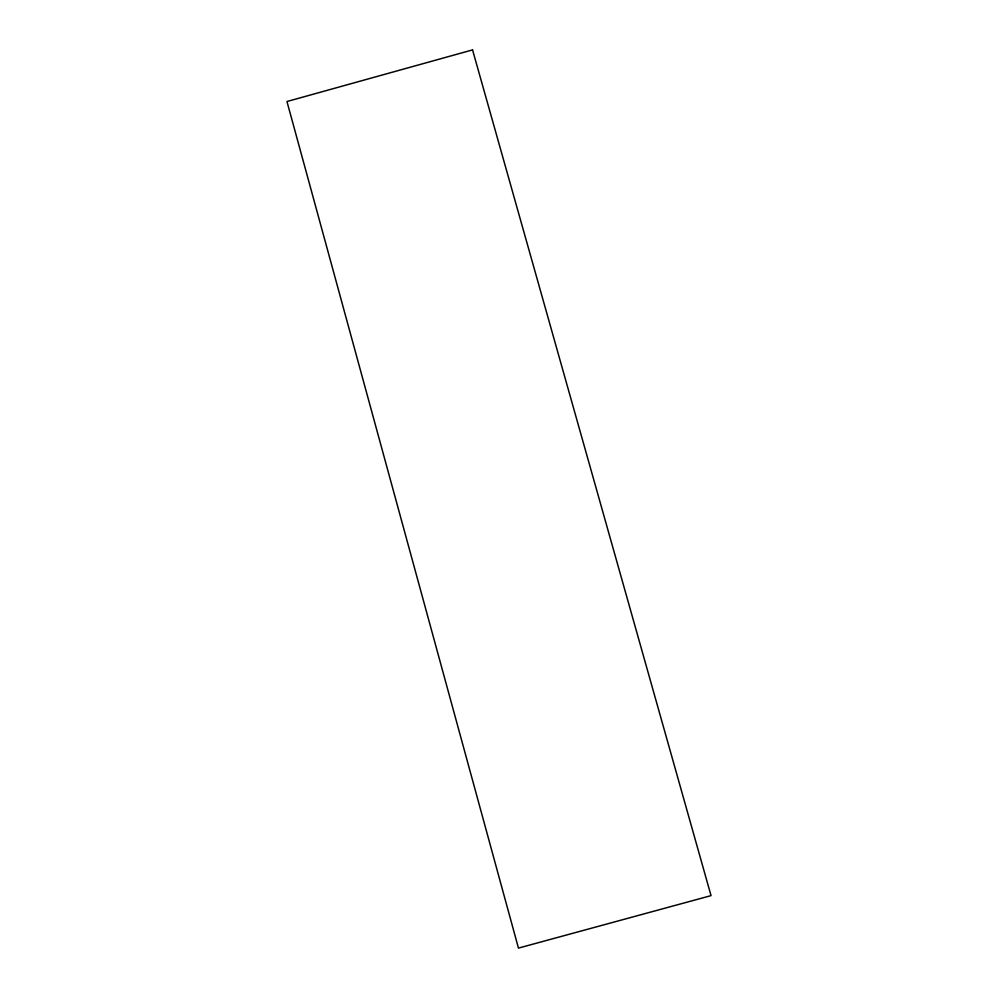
<?xml version="1.0" encoding="UTF-8"?>
<svg xmlns="http://www.w3.org/2000/svg" width="998" height="998" viewBox="0 0 998 998"><rect width="100%" height="100%" fill="white"/><g stroke="black" fill="none" stroke-linecap="round" stroke-linejoin="round"><path stroke-width="1.5" d="M472.553 49.9L286.962 101.522L518.449 948.1L711.038 895.63L472.553 49.9"/></g></svg>
